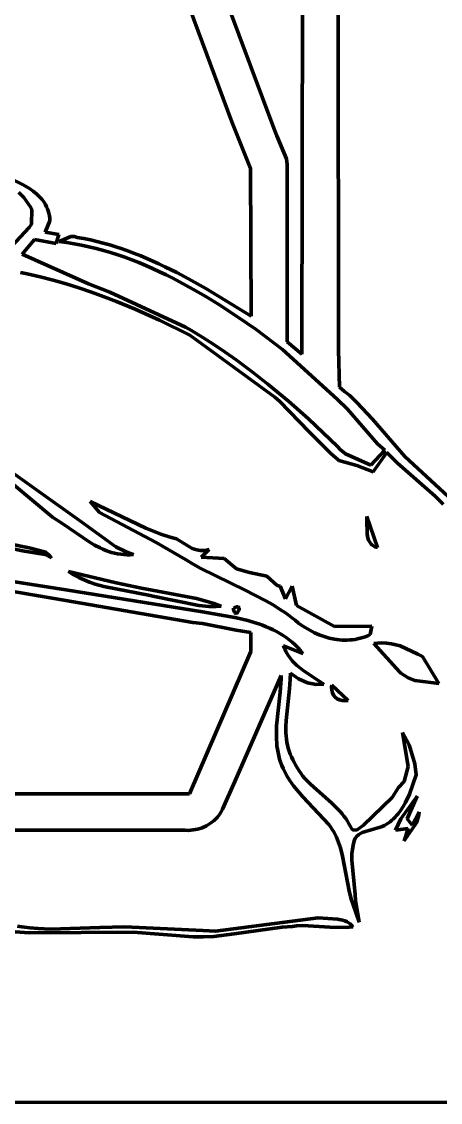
# Model space of a CAD drawing. Header units: millimetres. Extents: x 0 to 10.2, y 0 to 7.
# Drawn here: x 6.222 to 7.575, y 0 to 3.489 of the extents above; entities that cross this region are included whole.
import ezdxf

# ---------------------------------------------------------------- set-up
doc = ezdxf.new("R2010")
doc.units = ezdxf.units.MM
doc.layers.add('color#030303ff', color=7, linetype='CONTINUOUS', lineweight=100)
doc.layers.add('color#ffffffff', color=7, linetype='CONTINUOUS', lineweight=100)

msp = doc.modelspace()

# ---------------------------------------------------------------- linework, layer by layer
at = {"layer": 'color#030303ff'}
for p, q in [((7.1273, 2.4156), (7.1298, 3.589)), ((6.9014, 3.1658), (6.7654, 3.5331)), ((6.8844, 3.5537), (7.0404, 3.1368)), ((7.2456, 3.5336), (7.246, 2.4297)), ((6.9618, 3.0151), (6.9014, 3.1658)), ((7.0404, 3.1368), (7.0472, 3.1203)), ((7.0472, 3.1203), (7.0777, 3.0456)), ((7.0777, 3.0456), (7.0803, 3.028)), ((6.9636, 2.5376), (6.9618, 3.0151)), ((7.0802, 3.0142), (7.0799, 2.4552)), ((7.0803, 3.028), (7.0802, 3.0142)), ((6.1657, 2.9917), (6.2275, 2.9619)), ((6.2294, 2.9206), (6.2135, 2.9377)), ((6.2275, 2.9619), (6.2475, 2.95)), ((6.2475, 2.95), (6.26, 2.9412)), ((6.26, 2.9412), (6.2718, 2.9318)), ((6.2718, 2.9318), (6.2772, 2.9267)), ((6.2496, 2.8924), (6.2294, 2.9206)), ((6.2772, 2.9267), (6.2824, 2.9214)), ((6.2824, 2.9214), (6.2873, 2.916)), ((6.2873, 2.916), (6.2919, 2.9102)), ((6.2919, 2.9102), (6.2961, 2.9042)), ((6.2961, 2.9042), (6.2999, 2.898)), ((6.2999, 2.898), (6.3033, 2.8914)), ((6.2554, 2.8828), (6.2496, 2.8924)), ((6.2541, 2.8345), (6.2554, 2.8828)), ((6.3033, 2.8914), (6.3063, 2.8846)), ((6.3063, 2.8846), (6.3088, 2.8775)), ((6.3088, 2.8775), (6.3108, 2.8701)), ((6.3108, 2.8701), (6.3124, 2.8624)), ((6.3124, 2.8624), (6.3134, 2.8543)), ((6.2466, 2.824), (6.2541, 2.8345)), ((6.3138, 2.8459), (6.2986, 2.8088)), ((6.3134, 2.8543), (6.3138, 2.8459)), ((6.085, 2.6518), (6.2466, 2.824)), ((6.2986, 2.8088), (6.343, 2.8013)), ((6.343, 2.8013), (6.3345, 2.7728)), ((6.344, 2.7789), (6.3813, 2.7952)), ((6.3813, 2.7952), (6.3938, 2.7953)), ((6.3938, 2.7953), (6.4025, 2.7923)), ((6.4025, 2.7923), (6.4237, 2.7885)), ((6.2638, 2.7855), (6.2246, 2.7379)), ((6.3345, 2.7728), (6.2638, 2.7855)), ((6.3683, 2.7757), (6.344, 2.7789)), ((6.3924, 2.7718), (6.3683, 2.7757)), ((6.4163, 2.7673), (6.3924, 2.7718)), ((6.44, 2.7622), (6.4163, 2.7673)), ((6.4237, 2.7885), (6.4448, 2.7841)), ((6.4636, 2.7564), (6.44, 2.7622)), ((6.4448, 2.7841), (6.4657, 2.7792)), ((6.4869, 2.7501), (6.4636, 2.7564)), ((6.4657, 2.7792), (6.4864, 2.7739)), ((6.4864, 2.7739), (6.507, 2.768)), ((6.507, 2.768), (6.5274, 2.7617)), ((6.5274, 2.7617), (6.5476, 2.755)), ((6.2246, 2.7379), (6.4381, 2.6419)), ((6.5101, 2.7433), (6.4869, 2.7501)), ((6.5332, 2.7359), (6.5101, 2.7433)), ((6.556, 2.728), (6.5332, 2.7359)), ((6.5476, 2.755), (6.5677, 2.7479)), ((6.5787, 2.7196), (6.556, 2.728)), ((6.5677, 2.7479), (6.5877, 2.7404)), ((6.5877, 2.7404), (6.6075, 2.7325)), ((6.6075, 2.7325), (6.6272, 2.7243)), ((6.6272, 2.7243), (6.6467, 2.7157)), ((6.6012, 2.7108), (6.5787, 2.7196)), ((6.6235, 2.7015), (6.6012, 2.7108)), ((6.6457, 2.6918), (6.6235, 2.7015)), ((6.6678, 2.6816), (6.6457, 2.6918)), ((6.6467, 2.7157), (6.6661, 2.7068)), ((6.6661, 2.7068), (6.6854, 2.6977)), ((6.6854, 2.6977), (6.7237, 2.6785)), ((6.2405, 2.6744), (6.2193, 2.6787)), ((6.2827, 2.6648), (6.2405, 2.6744)), ((6.3246, 2.654), (6.2827, 2.6648)), ((6.3662, 2.6422), (6.3246, 2.654)), ((6.6896, 2.6711), (6.6678, 2.6816)), ((6.7113, 2.6602), (6.6896, 2.6711)), ((6.7329, 2.649), (6.7113, 2.6602)), ((6.7237, 2.6785), (6.7615, 2.6584)), ((6.7615, 2.6584), (6.8175, 2.6268)), ((6.4074, 2.6293), (6.3662, 2.6422)), ((6.4484, 2.6155), (6.4074, 2.6293)), ((6.4381, 2.6419), (6.5076, 2.615)), ((6.7543, 2.6375), (6.7329, 2.649)), ((6.7755, 2.6256), (6.7543, 2.6375)), ((6.8176, 2.6011), (6.7755, 2.6256)), ((6.8175, 2.6268), (6.9636, 2.5376)), ((6.4891, 2.6008), (6.4484, 2.6155)), ((6.5295, 2.5852), (6.4891, 2.6008)), ((6.5076, 2.615), (6.7521, 2.5028)), ((6.5895, 2.5604), (6.5295, 2.5852)), ((6.8591, 2.5757), (6.8176, 2.6011)), ((6.6684, 2.5249), (6.5895, 2.5604)), ((6.9203, 2.5361), (6.8591, 2.5757)), ((6.7655, 2.4772), (6.6684, 2.5249)), ((6.9803, 2.4954), (6.9203, 2.5361)), ((6.7521, 2.5028), (6.7708, 2.4919)), ((7.0406, 2.276), (6.7655, 2.4772)), ((6.7708, 2.4919), (6.8077, 2.4694)), ((7.0655, 2.4302), (6.9803, 2.4954)), ((6.8077, 2.4694), (6.844, 2.4461)), ((6.844, 2.4461), (6.8799, 2.422)), ((7.0799, 2.4552), (7.1273, 2.4156)), ((6.8799, 2.422), (6.9152, 2.3972)), ((7.2423, 2.2702), (7.0655, 2.4302)), ((7.246, 2.4297), (7.2491, 2.3083)), ((6.9152, 2.3972), (6.9672, 2.3587)), ((6.9672, 2.3587), (7.0182, 2.3188)), ((7.0182, 2.3188), (7.0845, 2.2635)), ((7.2491, 2.3083), (7.2661, 2.2953)), ((7.0555, 2.2631), (7.0406, 2.276)), ((7.2754, 2.2373), (7.2423, 2.2702)), ((7.2661, 2.2953), (7.2823, 2.2816)), ((7.2823, 2.2816), (7.3055, 2.2598)), ((7.1519, 2.1642), (7.0555, 2.2631)), ((7.0845, 2.2635), (7.1491, 2.2062)), ((7.3726, 2.1264), (7.2754, 2.2373)), ((7.3055, 2.2598), (7.3558, 2.2052)), ((7.1491, 2.2062), (7.243, 2.1169)), ((7.3558, 2.2052), (7.461, 2.0852)), ((7.2216, 2.0944), (7.1519, 2.1642)), ((6.3221, 1.8896), (6.0567, 2.1097)), ((7.2443, 2.0753), (7.2216, 2.0944)), ((7.243, 2.1169), (7.2518, 2.1073)), ((7.2518, 2.1073), (7.2684, 2.0937)), ((7.2684, 2.0937), (7.3508, 2.0565)), ((7.3508, 2.0565), (7.3959, 2.1056)), ((7.4022, 2.0982), (7.3584, 2.0353)), ((7.3959, 2.1056), (7.3726, 2.1264)), ((7.4107, 2.0892), (7.4022, 2.0982)), ((6.1174, 2.0856), (6.4171, 1.8728)), ((7.2478, 2.0723), (7.2443, 2.0753)), ((7.3059, 2.0561), (7.2478, 2.0723)), ((7.4369, 2.0632), (7.4107, 2.0892)), ((7.558, 1.9572), (7.4369, 2.0632)), ((7.461, 2.0852), (7.6285, 1.9304)), ((7.3584, 2.0353), (7.3059, 2.0561)), ((7.5846, 1.9316), (7.558, 1.9572)), ((6.4442, 1.9398), (6.6242, 1.8538)), ((6.4744, 1.9044), (6.4442, 1.9398)), ((6.3557, 1.8676), (6.3221, 1.8896)), ((6.6576, 1.8079), (6.4744, 1.9044)), ((7.3377, 1.8801), (7.3381, 1.8911)), ((7.3381, 1.8911), (7.3719, 1.7907)), ((6.4404, 1.8092), (6.3557, 1.8676)), ((6.4171, 1.8728), (6.5274, 1.7929)), ((6.6242, 1.8538), (6.6727, 1.8343)), ((7.3384, 1.8342), (7.3377, 1.8801)), ((6.6727, 1.8343), (6.7026, 1.8245)), ((6.7026, 1.8245), (6.723, 1.819)), ((6.723, 1.819), (6.7737, 1.7879)), ((7.3409, 1.8222), (7.3384, 1.8342)), ((7.3435, 1.8149), (7.3409, 1.8222)), ((7.347, 1.8082), (7.3435, 1.8149)), ((6.2251, 1.7801), (6.0868, 1.8105)), ((6.1779, 1.8039), (6.2473, 1.7902)), ((6.2984, 1.7685), (6.2251, 1.7801)), ((6.2473, 1.7902), (6.3008, 1.7759)), ((6.4579, 1.7989), (6.4404, 1.8092)), ((6.4759, 1.7897), (6.4579, 1.7989)), ((6.485, 1.7856), (6.4759, 1.7897)), ((6.4943, 1.7818), (6.485, 1.7856)), ((6.5036, 1.7784), (6.4943, 1.7818)), ((6.5274, 1.7929), (6.558, 1.7781)), ((6.7515, 1.7526), (6.6576, 1.8079)), ((6.7737, 1.7879), (6.7884, 1.7833)), ((6.7884, 1.7833), (6.7998, 1.7815)), ((6.7998, 1.7815), (6.8118, 1.7815)), ((6.8284, 1.7844), (6.8029, 1.7604)), ((6.8118, 1.7815), (6.82, 1.7825)), ((6.82, 1.7825), (6.8284, 1.7844)), ((7.3491, 1.8051), (7.347, 1.8082)), ((7.3514, 1.8023), (7.3491, 1.8051)), ((7.3541, 1.7997), (7.3514, 1.8023)), ((7.357, 1.7973), (7.3541, 1.7997)), ((7.3602, 1.7952), (7.357, 1.7973)), ((7.3638, 1.7934), (7.3602, 1.7952)), ((7.3677, 1.7919), (7.3638, 1.7934)), ((7.3719, 1.7907), (7.3677, 1.7919)), ((6.3186, 1.758), (6.2984, 1.7685)), ((6.3008, 1.7759), (6.3115, 1.7673)), ((6.3115, 1.7673), (6.3186, 1.758)), ((6.5131, 1.7754), (6.5036, 1.7784)), ((6.5228, 1.7729), (6.5131, 1.7754)), ((6.5325, 1.7708), (6.5228, 1.7729)), ((6.5425, 1.7693), (6.5325, 1.7708)), ((6.5526, 1.7683), (6.5425, 1.7693)), ((6.5629, 1.7678), (6.5526, 1.7683)), ((6.558, 1.7781), (6.5774, 1.7709)), ((6.5733, 1.768), (6.5629, 1.7678)), ((6.584, 1.7688), (6.5733, 1.768)), ((6.5774, 1.7709), (6.584, 1.7688)), ((6.7763, 1.7377), (6.7515, 1.7526)), ((6.8029, 1.7604), (6.877, 1.756)), ((6.877, 1.756), (6.9172, 1.7228)), ((6.3739, 1.7137), (6.528, 1.6776)), ((6.382, 1.7084), (6.3739, 1.7137)), ((6.8017, 1.7236), (6.7763, 1.7377)), ((6.9452, 1.6534), (6.8017, 1.7236)), ((6.9172, 1.7228), (6.959, 1.7104)), ((6.959, 1.7104), (7.0148, 1.6988)), ((6.1004, 1.6965), (6.3656, 1.6542)), ((6.3903, 1.7034), (6.382, 1.7084)), ((6.3986, 1.6987), (6.3903, 1.7034)), ((6.4071, 1.6944), (6.3986, 1.6987)), ((6.4244, 1.6864), (6.4071, 1.6944)), ((6.4421, 1.6794), (6.4244, 1.6864)), ((6.4601, 1.6734), (6.4421, 1.6794)), ((6.528, 1.6776), (6.6101, 1.6599)), ((7.0148, 1.6988), (7.0476, 1.6686)), ((6.3592, 1.6207), (6.0968, 1.6661)), ((6.3656, 1.6542), (6.8065, 1.5832)), ((6.4876, 1.6656), (6.4601, 1.6734)), ((6.6381, 1.6359), (6.4876, 1.6656)), ((6.6101, 1.6599), (6.7872, 1.6265)), ((7.0096, 1.6202), (6.9452, 1.6534)), ((7.0476, 1.6686), (7.0575, 1.6667)), ((7.0575, 1.6667), (7.0748, 1.6259)), ((7.0748, 1.6259), (7.0968, 1.6666)), ((7.0968, 1.6666), (7.1105, 1.6042)), ((6.7761, 1.5493), (6.3592, 1.6207)), ((6.6459, 1.6345), (6.6381, 1.6359)), ((6.7955, 1.604), (6.6459, 1.6345)), ((6.7872, 1.6265), (6.8219, 1.6172)), ((6.8219, 1.6172), (6.8448, 1.61)), ((6.8448, 1.61), (6.8675, 1.6019)), ((7.0347, 1.6058), (7.0096, 1.6202)), ((7.0592, 1.5905), (7.0347, 1.6058)), ((6.8273, 1.6011), (6.7955, 1.604)), ((6.8065, 1.5832), (6.9168, 1.5639)), ((6.8514, 1.6009), (6.8273, 1.6011)), ((6.8675, 1.6019), (6.8514, 1.6009)), ((6.9073, 1.5956), (6.9112, 1.5974)), ((6.9075, 1.5911), (6.9073, 1.5956)), ((6.908, 1.5874), (6.9075, 1.5911)), ((6.9087, 1.5844), (6.908, 1.5874)), ((6.9096, 1.5821), (6.9087, 1.5844)), ((6.9107, 1.5803), (6.9096, 1.5821)), ((6.9119, 1.5792), (6.9107, 1.5803)), ((6.9112, 1.5974), (6.9146, 1.5986)), ((6.9132, 1.5786), (6.9119, 1.5792)), ((6.9145, 1.5784), (6.9132, 1.5786)), ((6.9159, 1.5787), (6.9145, 1.5784)), ((6.9146, 1.5986), (6.9175, 1.5993)), ((6.9174, 1.5793), (6.9159, 1.5787)), ((6.9201, 1.5815), (6.9174, 1.5793)), ((6.9175, 1.5993), (6.9199, 1.5995)), ((6.9199, 1.5995), (6.9219, 1.5993)), ((6.9236, 1.5863), (6.9201, 1.5815)), ((6.9219, 1.5993), (6.9234, 1.5987)), ((6.9234, 1.5987), (6.9245, 1.5978)), ((6.9256, 1.5918), (6.9236, 1.5863)), ((6.9245, 1.5978), (6.9253, 1.5966)), ((6.9253, 1.5966), (6.9257, 1.5951)), ((6.9257, 1.5951), (6.9256, 1.5918)), ((7.0713, 1.5825), (7.0592, 1.5905)), ((7.0831, 1.5741), (7.0713, 1.5825)), ((7.0948, 1.5655), (7.0831, 1.5741)), ((7.1105, 1.6042), (7.2331, 1.5361)), ((6.8072, 1.5458), (6.7761, 1.5493)), ((6.9155, 1.5243), (6.8072, 1.5458)), ((6.9168, 1.5639), (6.9535, 1.5551)), ((6.9535, 1.5551), (6.9775, 1.5482)), ((6.9775, 1.5482), (6.9893, 1.5443)), ((6.9893, 1.5443), (7.001, 1.5401)), ((7.001, 1.5401), (7.0125, 1.5355)), ((7.0125, 1.5355), (7.0238, 1.5307)), ((7.1062, 1.5565), (7.0948, 1.5655)), ((7.1175, 1.5471), (7.1062, 1.5565)), ((7.1244, 1.5421), (7.1175, 1.5471)), ((7.1386, 1.5327), (7.1244, 1.5421)), ((7.2331, 1.5361), (7.3536, 1.5375)), ((7.3536, 1.5375), (7.3489, 1.51)), ((6.9628, 1.5171), (6.9155, 1.5243)), ((6.9628, 1.4551), (6.9628, 1.5171)), ((7.0238, 1.5307), (7.035, 1.5255)), ((7.035, 1.5255), (7.0459, 1.5199)), ((7.0459, 1.5199), (7.0566, 1.5139)), ((7.0566, 1.5139), (7.067, 1.5074)), ((7.067, 1.5074), (7.0772, 1.5006)), ((7.0772, 1.5006), (7.087, 1.4932)), ((7.1533, 1.524), (7.1386, 1.5327)), ((7.1685, 1.5163), (7.1533, 1.524)), ((7.1842, 1.5095), (7.1685, 1.5163)), ((7.2001, 1.5037), (7.1842, 1.5095)), ((7.2164, 1.499), (7.2001, 1.5037)), ((7.3245, 1.5004), (7.3162, 1.4981)), ((7.3327, 1.5032), (7.3245, 1.5004)), ((7.3408, 1.5064), (7.3327, 1.5032)), ((7.3489, 1.51), (7.3408, 1.5064)), ((7.1314, 1.4487), (7.0687, 1.4738)), ((7.0687, 1.4738), (7.071, 1.4675)), ((7.071, 1.4675), (7.0735, 1.4614)), ((7.087, 1.4932), (7.0966, 1.4854)), ((7.0966, 1.4854), (7.1058, 1.477)), ((7.1058, 1.477), (7.1147, 1.4682)), ((7.1147, 1.4682), (7.1233, 1.4587)), ((7.2328, 1.4955), (7.2164, 1.499)), ((7.2411, 1.4942), (7.2328, 1.4955)), ((7.2494, 1.4932), (7.2411, 1.4942)), ((7.2578, 1.4925), (7.2494, 1.4932)), ((7.2661, 1.4922), (7.2578, 1.4925)), ((7.2745, 1.4923), (7.2661, 1.4922)), ((7.2829, 1.4927), (7.2745, 1.4923)), ((7.2912, 1.4935), (7.2829, 1.4927)), ((7.2996, 1.4946), (7.2912, 1.4935)), ((7.3079, 1.4962), (7.2996, 1.4946)), ((7.3162, 1.4981), (7.3079, 1.4962)), ((7.3606, 1.481), (7.3722, 1.4826)), ((7.4445, 1.389), (7.3606, 1.481)), ((7.3722, 1.4826), (7.3837, 1.4833)), ((7.3837, 1.4833), (7.4008, 1.4828)), ((7.4008, 1.4828), (7.4176, 1.4805)), ((7.4176, 1.4805), (7.4451, 1.4733)), ((7.4451, 1.4733), (7.5027, 1.4474)), ((6.7646, 0.9962), (6.9628, 1.4551)), ((7.0735, 1.4614), (7.0763, 1.4556)), ((7.0763, 1.4556), (7.0825, 1.4445)), ((7.0825, 1.4445), (7.0896, 1.4342)), ((7.0896, 1.4342), (7.0975, 1.4246)), ((7.1233, 1.4587), (7.1314, 1.4487)), ((7.5027, 1.4474), (7.5176, 1.439)), ((7.5176, 1.439), (7.5704, 1.3517)), ((7.0975, 1.4246), (7.1106, 1.4114)), ((7.1106, 1.4114), (7.1348, 1.3917)), ((7.0611, 1.3783), (6.9114, 1.0358)), ((7.0574, 1.3244), (7.0608, 1.3676)), ((7.0608, 1.3676), (7.0611, 1.3783)), ((7.0906, 1.3656), (7.0883, 1.3353)), ((7.0909, 1.3856), (7.0906, 1.3656)), ((7.1174, 1.367), (7.0909, 1.3856)), ((7.1466, 1.3545), (7.1174, 1.367)), ((7.1348, 1.3917), (7.1984, 1.35)), ((7.4481, 1.3858), (7.4445, 1.389)), ((7.4593, 1.3775), (7.4481, 1.3858)), ((7.4712, 1.3707), (7.4593, 1.3775)), ((7.4925, 1.3624), (7.4712, 1.3707)), ((7.5704, 1.3517), (7.4925, 1.3624)), ((7.0883, 1.3353), (7.0769, 1.2332)), ((7.1739, 1.3495), (7.1466, 1.3545)), ((7.1984, 1.35), (7.1739, 1.3495)), ((7.2237, 1.3403), (7.2242, 1.347)), ((7.2244, 1.3308), (7.2237, 1.3403)), ((7.2242, 1.347), (7.277, 1.2976)), ((7.2267, 1.3222), (7.2244, 1.3308)), ((7.0462, 1.2151), (7.0574, 1.3244)), ((7.2305, 1.3146), (7.2267, 1.3222)), ((7.2356, 1.3081), (7.2305, 1.3146)), ((7.2419, 1.303), (7.2356, 1.3081)), ((7.2494, 1.2992), (7.2419, 1.303)), ((7.2578, 1.297), (7.2494, 1.2992)), ((7.267, 1.2964), (7.2578, 1.297)), ((7.277, 1.2976), (7.267, 1.2964)), ((7.0769, 1.2332), (7.076, 1.2129)), ((7.0454, 1.1934), (7.0462, 1.2151)), ((7.0458, 1.1718), (7.0454, 1.1934)), ((7.076, 1.2129), (7.076, 1.2029)), ((7.076, 1.2029), (7.0763, 1.1928)), ((7.0763, 1.1928), (7.077, 1.1829)), ((7.4713, 1.0844), (7.4525, 1.194)), ((7.4525, 1.194), (7.4742, 1.1546)), ((7.0465, 1.1611), (7.0458, 1.1718)), ((7.0475, 1.1504), (7.0465, 1.1611)), ((7.077, 1.1829), (7.078, 1.173)), ((7.078, 1.173), (7.0795, 1.1631)), ((7.0795, 1.1631), (7.0814, 1.1534)), ((7.0814, 1.1534), (7.0838, 1.1437)), ((7.4742, 1.1546), (7.4928, 1.0925)), ((7.0489, 1.1398), (7.0475, 1.1504)), ((7.0508, 1.1292), (7.0489, 1.1398)), ((7.0531, 1.1188), (7.0508, 1.1292)), ((7.0559, 1.1083), (7.0531, 1.1188)), ((7.0838, 1.1437), (7.0867, 1.1341)), ((7.0867, 1.1341), (7.0903, 1.1245)), ((7.0903, 1.1245), (7.0944, 1.1151)), ((7.0592, 1.098), (7.0559, 1.1083)), ((7.0631, 1.0878), (7.0592, 1.098)), ((7.0675, 1.0776), (7.0631, 1.0878)), ((7.0944, 1.1151), (7.0991, 1.1058)), ((7.0991, 1.1058), (7.1045, 1.0966)), ((7.1045, 1.0966), (7.1089, 1.0875)), ((7.1089, 1.0875), (7.1136, 1.0788)), ((7.4589, 1.0361), (7.4713, 1.0844)), ((7.4928, 1.0925), (7.4971, 1.0577)), ((7.0726, 1.0675), (7.0675, 1.0776)), ((7.0797, 1.0537), (7.0726, 1.0675)), ((7.0876, 1.0404), (7.0797, 1.0537)), ((7.1136, 1.0788), (7.1188, 1.0704)), ((7.1188, 1.0704), (7.1243, 1.0623)), ((7.1243, 1.0623), (7.1302, 1.0545)), ((7.1302, 1.0545), (7.1364, 1.047)), ((7.1364, 1.047), (7.1429, 1.0397)), ((7.4971, 1.0577), (7.4753, 0.9954)), ((6.9114, 1.0358), (6.8716, 0.9468)), ((7.1007, 1.0216), (7.0876, 1.0404)), ((7.1306, 0.9865), (7.1007, 1.0216)), ((7.1429, 1.0397), (7.1566, 1.0257)), ((7.1566, 1.0257), (7.2233, 0.9668)), ((7.4192, 0.9843), (7.4402, 1.0169)), ((7.4402, 1.0169), (7.4589, 1.0361)), ((5.3718, 0.9959), (6.7646, 0.9962)), ((7.2152, 0.8968), (7.1306, 0.9865)), ((7.3265, 0.8953), (7.4192, 0.9843)), ((7.4476, 0.9154), (7.5004, 0.9883)), ((7.4753, 0.9954), (7.4627, 0.9683)), ((7.5004, 0.9883), (7.4676, 0.9154)), ((6.8716, 0.9468), (6.8668, 0.9376)), ((7.2233, 0.9668), (7.2376, 0.9533)), ((7.2376, 0.9533), (7.2512, 0.9391)), ((7.4475, 0.943), (7.4388, 0.9313)), ((7.4555, 0.9554), (7.4475, 0.943)), ((7.4627, 0.9683), (7.4555, 0.9554)), ((6.8445, 0.9103), (6.8327, 0.9009)), ((6.855, 0.9211), (6.8445, 0.9103)), ((6.8613, 0.929), (6.855, 0.9211)), ((6.8668, 0.9376), (6.8613, 0.929)), ((7.2512, 0.9391), (7.2576, 0.9318)), ((7.2576, 0.9318), (7.2638, 0.9242)), ((7.2638, 0.9242), (7.2696, 0.9163)), ((7.2696, 0.9163), (7.275, 0.9081)), ((7.275, 0.9081), (7.2801, 0.8996)), ((7.4186, 0.9106), (7.413, 0.9061)), ((7.424, 0.9154), (7.4186, 0.9106)), ((7.4292, 0.9205), (7.424, 0.9154)), ((7.4341, 0.9258), (7.4292, 0.9205)), ((7.4303, 0.8788), (7.4476, 0.9154)), ((7.4388, 0.9313), (7.4341, 0.9258)), ((7.4676, 0.9154), (7.4846, 0.8952)), ((7.4846, 0.8952), (7.5068, 0.9377)), ((7.505, 0.9229), (7.498, 0.9023)), ((7.5068, 0.9377), (7.505, 0.9229)), ((6.7512, 0.8783), (5.3893, 0.8783)), ((6.7614, 0.8781), (6.7512, 0.8783)), ((6.7766, 0.8793), (6.7614, 0.8781)), ((6.7916, 0.8822), (6.7766, 0.8793)), ((6.806, 0.8868), (6.7916, 0.8822)), ((6.8198, 0.8931), (6.806, 0.8868)), ((6.8327, 0.9009), (6.8198, 0.8931)), ((7.2209, 0.889), (7.2152, 0.8968)), ((7.2261, 0.8811), (7.2209, 0.889)), ((7.2309, 0.8729), (7.2261, 0.8811)), ((7.2353, 0.8647), (7.2309, 0.8729)), ((7.2801, 0.8996), (7.2847, 0.8908)), ((7.2847, 0.8908), (7.2889, 0.8816)), ((7.2889, 0.8816), (7.2946, 0.8787)), ((7.2946, 0.8787), (7.306, 0.8795)), ((7.306, 0.8795), (7.3265, 0.8953)), ((7.3808, 0.8881), (7.3225, 0.8708)), ((7.3878, 0.891), (7.3808, 0.8881)), ((7.3945, 0.8943), (7.3878, 0.891)), ((7.4009, 0.8979), (7.3945, 0.8943)), ((7.4071, 0.9018), (7.4009, 0.8979)), ((7.413, 0.9061), (7.4071, 0.9018)), ((7.4714, 0.8841), (7.4303, 0.8788)), ((7.498, 0.9023), (7.4587, 0.8447)), ((7.4587, 0.8447), (7.4714, 0.8841)), ((7.2393, 0.8563), (7.2353, 0.8647)), ((7.243, 0.8477), (7.2393, 0.8563)), ((7.2464, 0.8391), (7.243, 0.8477)), ((7.2522, 0.8214), (7.2464, 0.8391)), ((7.2969, 0.8438), (7.2934, 0.8303)), ((7.2992, 0.8506), (7.2969, 0.8438)), ((7.3009, 0.8534), (7.2992, 0.8506)), ((7.3049, 0.8584), (7.3009, 0.8534)), ((7.3118, 0.8646), (7.3049, 0.8584)), ((7.3225, 0.8708), (7.3118, 0.8646)), ((7.2592, 0.7943), (7.2522, 0.8214)), ((7.2897, 0.803), (7.2893, 0.7823)), ((7.2911, 0.8166), (7.2897, 0.803)), ((7.2934, 0.8303), (7.2911, 0.8166)), ((7.2802, 0.6831), (7.2592, 0.7943)), ((7.2893, 0.7823), (7.3003, 0.6716)), ((7.2873, 0.6559), (7.2802, 0.6831)), ((7.3003, 0.6716), (7.3012, 0.6508)), ((7.2932, 0.6381), (7.2873, 0.6559)), ((7.3128, 0.5823), (7.2932, 0.6381)), ((7.3012, 0.6508), (7.3128, 0.5823)), ((6.8484, 0.5531), (7.1803, 0.5956)), ((7.1803, 0.5956), (7.2429, 0.5917)), ((6.2095, 0.5686), (6.2227, 0.5664)), ((6.2227, 0.5664), (6.2491, 0.5631)), ((6.2491, 0.5631), (6.2756, 0.5609)), ((6.2756, 0.5609), (6.3154, 0.5593)), ((6.3154, 0.5593), (6.4756, 0.5646)), ((6.4756, 0.5646), (6.5555, 0.5669)), ((6.5555, 0.5669), (6.808, 0.555)), ((7.0642, 0.5657), (6.9097, 0.5437)), ((7.0976, 0.5676), (7.0642, 0.5657)), ((7.111, 0.5696), (7.0976, 0.5676)), ((7.1312, 0.571), (7.111, 0.5696)), ((7.2186, 0.5658), (7.1312, 0.571)), ((7.2724, 0.5644), (7.2186, 0.5658)), ((7.2429, 0.5917), (7.259, 0.5887)), ((7.259, 0.5887), (7.2667, 0.5862)), ((7.2667, 0.5862), (7.2739, 0.5829)), ((7.2926, 0.5664), (7.2724, 0.5644)), ((7.2739, 0.5829), (7.2807, 0.5785)), ((7.2807, 0.5785), (7.2839, 0.576)), ((7.2839, 0.576), (7.287, 0.5731)), ((7.287, 0.5731), (7.2899, 0.5699)), ((7.2899, 0.5699), (7.2926, 0.5664)), ((6.2473, 0.5472), (6.1864, 0.5511)), ((6.5831, 0.5491), (6.2473, 0.5472)), ((6.7765, 0.5347), (6.5831, 0.5491)), ((6.7877, 0.5342), (6.7765, 0.5347)), ((6.8101, 0.5342), (6.7877, 0.5342)), ((6.808, 0.555), (6.8484, 0.5531)), ((6.8434, 0.5359), (6.8101, 0.5342)), ((6.9097, 0.5437), (6.8434, 0.5359))]:
    msp.add_line(p, q, dxfattribs=at)
at = {"layer": 'color#ffffffff'}
for p, q in [((7.1298, 3.589), (7.1273, 2.4156)), ((6.7654, 3.5331), (6.9014, 3.1658)), ((7.0404, 3.1368), (6.8844, 3.5537)), ((7.246, 2.4297), (7.2456, 3.5336)), ((6.9014, 3.1658), (6.9618, 3.0151)), ((7.0472, 3.1203), (7.0404, 3.1368)), ((7.0777, 3.0456), (7.0472, 3.1203)), ((7.0803, 3.028), (7.0777, 3.0456)), ((6.9618, 3.0151), (6.9636, 2.5376)), ((7.0799, 2.4552), (7.0802, 3.0142)), ((7.0802, 3.0142), (7.0803, 3.028)), ((6.2275, 2.9619), (6.1657, 2.9917)), ((6.2135, 2.9377), (6.2294, 2.9206)), ((6.2475, 2.95), (6.2275, 2.9619)), ((6.26, 2.9412), (6.2475, 2.95)), ((6.2718, 2.9318), (6.26, 2.9412)), ((6.2772, 2.9267), (6.2718, 2.9318)), ((6.2294, 2.9206), (6.2496, 2.8924)), ((6.2824, 2.9214), (6.2772, 2.9267)), ((6.2873, 2.916), (6.2824, 2.9214)), ((6.2919, 2.9102), (6.2873, 2.916)), ((6.2961, 2.9042), (6.2919, 2.9102)), ((6.2999, 2.898), (6.2961, 2.9042)), ((6.3033, 2.8914), (6.2999, 2.898)), ((6.2496, 2.8924), (6.2554, 2.8828)), ((6.2554, 2.8828), (6.2541, 2.8345)), ((6.3063, 2.8846), (6.3033, 2.8914)), ((6.3088, 2.8775), (6.3063, 2.8846)), ((6.3108, 2.8701), (6.3088, 2.8775)), ((6.3124, 2.8624), (6.3108, 2.8701)), ((6.3134, 2.8543), (6.3124, 2.8624)), ((6.2541, 2.8345), (6.2466, 2.824)), ((6.2986, 2.8088), (6.3138, 2.8459)), ((6.3138, 2.8459), (6.3134, 2.8543)), ((6.2466, 2.824), (6.085, 2.6518)), ((6.343, 2.8013), (6.2986, 2.8088)), ((6.3345, 2.7728), (6.343, 2.8013)), ((6.3813, 2.7952), (6.344, 2.7789)), ((6.3938, 2.7953), (6.3813, 2.7952)), ((6.4025, 2.7923), (6.3938, 2.7953)), ((6.4237, 2.7885), (6.4025, 2.7923)), ((6.2246, 2.7379), (6.2638, 2.7855)), ((6.2638, 2.7855), (6.3345, 2.7728)), ((6.344, 2.7789), (6.3683, 2.7757)), ((6.3683, 2.7757), (6.3924, 2.7718)), ((6.3924, 2.7718), (6.4163, 2.7673)), ((6.4163, 2.7673), (6.44, 2.7622)), ((6.4448, 2.7841), (6.4237, 2.7885)), ((6.44, 2.7622), (6.4636, 2.7564)), ((6.4657, 2.7792), (6.4448, 2.7841)), ((6.4636, 2.7564), (6.4869, 2.7501)), ((6.4864, 2.7739), (6.4657, 2.7792)), ((6.507, 2.768), (6.4864, 2.7739)), ((6.5274, 2.7617), (6.507, 2.768)), ((6.5476, 2.755), (6.5274, 2.7617)), ((6.4381, 2.6419), (6.2246, 2.7379)), ((6.4869, 2.7501), (6.5101, 2.7433)), ((6.5101, 2.7433), (6.5332, 2.7359)), ((6.5332, 2.7359), (6.556, 2.728)), ((6.5677, 2.7479), (6.5476, 2.755)), ((6.556, 2.728), (6.5787, 2.7196)), ((6.5877, 2.7404), (6.5677, 2.7479)), ((6.6075, 2.7325), (6.5877, 2.7404)), ((6.6272, 2.7243), (6.6075, 2.7325)), ((6.6467, 2.7157), (6.6272, 2.7243)), ((6.5787, 2.7196), (6.6012, 2.7108)), ((6.6012, 2.7108), (6.6235, 2.7015)), ((6.6235, 2.7015), (6.6457, 2.6918)), ((6.6457, 2.6918), (6.6678, 2.6816)), ((6.6661, 2.7068), (6.6467, 2.7157)), ((6.6854, 2.6977), (6.6661, 2.7068)), ((6.7237, 2.6785), (6.6854, 2.6977)), ((6.2193, 2.6787), (6.2405, 2.6744)), ((6.2405, 2.6744), (6.2827, 2.6648)), ((6.2827, 2.6648), (6.3246, 2.654)), ((6.3246, 2.654), (6.3662, 2.6422)), ((6.6678, 2.6816), (6.6896, 2.6711)), ((6.6896, 2.6711), (6.7113, 2.6602)), ((6.7113, 2.6602), (6.7329, 2.649)), ((6.7615, 2.6584), (6.7237, 2.6785)), ((6.8175, 2.6268), (6.7615, 2.6584)), ((6.3662, 2.6422), (6.4074, 2.6293)), ((6.4074, 2.6293), (6.4484, 2.6155)), ((6.5076, 2.615), (6.4381, 2.6419)), ((6.7329, 2.649), (6.7543, 2.6375)), ((6.7543, 2.6375), (6.7755, 2.6256)), ((6.7755, 2.6256), (6.8176, 2.6011)), ((6.9636, 2.5376), (6.8175, 2.6268)), ((6.4484, 2.6155), (6.4891, 2.6008)), ((6.4891, 2.6008), (6.5295, 2.5852)), ((6.7521, 2.5028), (6.5076, 2.615)), ((6.5295, 2.5852), (6.5895, 2.5604)), ((6.8176, 2.6011), (6.8591, 2.5757)), ((6.5895, 2.5604), (6.6684, 2.5249)), ((6.8591, 2.5757), (6.9203, 2.5361)), ((6.6684, 2.5249), (6.7655, 2.4772)), ((6.9203, 2.5361), (6.9803, 2.4954)), ((6.7708, 2.4919), (6.7521, 2.5028)), ((6.7655, 2.4772), (7.0406, 2.276)), ((6.8077, 2.4694), (6.7708, 2.4919)), ((6.9803, 2.4954), (7.0655, 2.4302)), ((6.844, 2.4461), (6.8077, 2.4694)), ((6.8799, 2.422), (6.844, 2.4461)), ((7.1273, 2.4156), (7.0799, 2.4552)), ((6.9152, 2.3972), (6.8799, 2.422)), ((7.0655, 2.4302), (7.2423, 2.2702)), ((7.2491, 2.3083), (7.246, 2.4297)), ((6.9672, 2.3587), (6.9152, 2.3972)), ((7.0182, 2.3188), (6.9672, 2.3587)), ((7.0845, 2.2635), (7.0182, 2.3188)), ((7.2661, 2.2953), (7.2491, 2.3083)), ((7.0406, 2.276), (7.0555, 2.2631)), ((7.2423, 2.2702), (7.2754, 2.2373)), ((7.2823, 2.2816), (7.2661, 2.2953)), ((7.3055, 2.2598), (7.2823, 2.2816)), ((7.0555, 2.2631), (7.1519, 2.1642)), ((7.1491, 2.2062), (7.0845, 2.2635)), ((7.2754, 2.2373), (7.3726, 2.1264)), ((7.3558, 2.2052), (7.3055, 2.2598)), ((7.243, 2.1169), (7.1491, 2.2062)), ((7.461, 2.0852), (7.3558, 2.2052)), ((7.1519, 2.1642), (7.2216, 2.0944)), ((6.0567, 2.1097), (6.3221, 1.8896)), ((7.2216, 2.0944), (7.2443, 2.0753)), ((7.2518, 2.1073), (7.243, 2.1169)), ((7.2684, 2.0937), (7.2518, 2.1073)), ((7.3508, 2.0565), (7.2684, 2.0937)), ((7.3959, 2.1056), (7.3508, 2.0565)), ((7.3584, 2.0353), (7.4022, 2.0982)), ((7.3726, 2.1264), (7.3959, 2.1056)), ((7.4022, 2.0982), (7.4107, 2.0892)), ((6.4171, 1.8728), (6.1174, 2.0856)), ((7.2443, 2.0753), (7.2478, 2.0723)), ((7.2478, 2.0723), (7.3059, 2.0561)), ((7.4107, 2.0892), (7.4369, 2.0632)), ((7.4369, 2.0632), (7.558, 1.9572)), ((7.6285, 1.9304), (7.461, 2.0852)), ((7.3059, 2.0561), (7.3584, 2.0353)), ((7.558, 1.9572), (7.5846, 1.9316)), ((6.4442, 1.9398), (6.4744, 1.9044)), ((6.6242, 1.8538), (6.4442, 1.9398)), ((6.3221, 1.8896), (6.3557, 1.8676)), ((6.4744, 1.9044), (6.6576, 1.8079)), ((7.3381, 1.8911), (7.3377, 1.8801)), ((7.3719, 1.7907), (7.3381, 1.8911)), ((6.3557, 1.8676), (6.4404, 1.8092)), ((6.5274, 1.7929), (6.4171, 1.8728)), ((6.6727, 1.8343), (6.6242, 1.8538)), ((7.3377, 1.8801), (7.3384, 1.8342)), ((6.7026, 1.8245), (6.6727, 1.8343)), ((6.723, 1.819), (6.7026, 1.8245)), ((6.7737, 1.7879), (6.723, 1.819)), ((7.3384, 1.8342), (7.3409, 1.8222)), ((7.3409, 1.8222), (7.3435, 1.8149)), ((7.3435, 1.8149), (7.347, 1.8082)), ((6.0868, 1.8105), (6.2251, 1.7801)), ((6.2473, 1.7902), (6.1779, 1.8039)), ((6.2251, 1.7801), (6.2984, 1.7685)), ((6.3008, 1.7759), (6.2473, 1.7902)), ((6.4404, 1.8092), (6.4579, 1.7989)), ((6.4579, 1.7989), (6.4759, 1.7897)), ((6.4759, 1.7897), (6.485, 1.7856)), ((6.485, 1.7856), (6.4943, 1.7818)), ((6.4943, 1.7818), (6.5036, 1.7784)), ((6.558, 1.7781), (6.5274, 1.7929)), ((6.6576, 1.8079), (6.7515, 1.7526)), ((6.7884, 1.7833), (6.7737, 1.7879)), ((6.7998, 1.7815), (6.7884, 1.7833)), ((6.8118, 1.7815), (6.7998, 1.7815)), ((6.8029, 1.7604), (6.8284, 1.7844)), ((6.82, 1.7825), (6.8118, 1.7815)), ((6.8284, 1.7844), (6.82, 1.7825)), ((7.347, 1.8082), (7.3491, 1.8051)), ((7.3491, 1.8051), (7.3514, 1.8023)), ((7.3514, 1.8023), (7.3541, 1.7997)), ((7.3541, 1.7997), (7.357, 1.7973)), ((7.357, 1.7973), (7.3602, 1.7952)), ((7.3602, 1.7952), (7.3638, 1.7934)), ((7.3638, 1.7934), (7.3677, 1.7919)), ((7.3677, 1.7919), (7.3719, 1.7907)), ((6.2984, 1.7685), (6.3186, 1.758)), ((6.3115, 1.7673), (6.3008, 1.7759)), ((6.3186, 1.758), (6.3115, 1.7673)), ((6.5036, 1.7784), (6.5131, 1.7754)), ((6.5131, 1.7754), (6.5228, 1.7729)), ((6.5228, 1.7729), (6.5325, 1.7708)), ((6.5325, 1.7708), (6.5425, 1.7693)), ((6.5425, 1.7693), (6.5526, 1.7683)), ((6.5526, 1.7683), (6.5629, 1.7678)), ((6.5774, 1.7709), (6.558, 1.7781)), ((6.5629, 1.7678), (6.5733, 1.768)), ((6.5733, 1.768), (6.584, 1.7688)), ((6.584, 1.7688), (6.5774, 1.7709)), ((6.7515, 1.7526), (6.7763, 1.7377)), ((6.877, 1.756), (6.8029, 1.7604)), ((6.9172, 1.7228), (6.877, 1.756)), ((6.3739, 1.7137), (6.382, 1.7084)), ((6.528, 1.6776), (6.3739, 1.7137)), ((6.7763, 1.7377), (6.8017, 1.7236)), ((6.8017, 1.7236), (6.9452, 1.6534)), ((6.959, 1.7104), (6.9172, 1.7228)), ((7.0148, 1.6988), (6.959, 1.7104)), ((6.3656, 1.6542), (6.1004, 1.6965)), ((6.382, 1.7084), (6.3903, 1.7034)), ((6.3903, 1.7034), (6.3986, 1.6987)), ((6.3986, 1.6987), (6.4071, 1.6944)), ((6.4071, 1.6944), (6.4244, 1.6864)), ((6.4244, 1.6864), (6.4421, 1.6794)), ((6.4421, 1.6794), (6.4601, 1.6734)), ((6.6101, 1.6599), (6.528, 1.6776)), ((7.0476, 1.6686), (7.0148, 1.6988)), ((6.0968, 1.6661), (6.3592, 1.6207)), ((6.8065, 1.5832), (6.3656, 1.6542)), ((6.4601, 1.6734), (6.4876, 1.6656)), ((6.4876, 1.6656), (6.6381, 1.6359)), ((6.7872, 1.6265), (6.6101, 1.6599)), ((6.9452, 1.6534), (7.0096, 1.6202)), ((7.0575, 1.6667), (7.0476, 1.6686)), ((7.0748, 1.6259), (7.0575, 1.6667)), ((7.0968, 1.6666), (7.0748, 1.6259)), ((7.1105, 1.6042), (7.0968, 1.6666)), ((6.3592, 1.6207), (6.7761, 1.5493)), ((6.6381, 1.6359), (6.6459, 1.6345)), ((6.6459, 1.6345), (6.7955, 1.604)), ((6.8219, 1.6172), (6.7872, 1.6265)), ((6.8448, 1.61), (6.8219, 1.6172)), ((6.8675, 1.6019), (6.8448, 1.61)), ((7.0096, 1.6202), (7.0347, 1.6058)), ((7.0347, 1.6058), (7.0592, 1.5905)), ((6.7955, 1.604), (6.8273, 1.6011)), ((6.9168, 1.5639), (6.8065, 1.5832)), ((6.8273, 1.6011), (6.8514, 1.6009)), ((6.8514, 1.6009), (6.8675, 1.6019)), ((6.9112, 1.5974), (6.9073, 1.5956)), ((6.9073, 1.5956), (6.9075, 1.5911)), ((6.9075, 1.5911), (6.908, 1.5874)), ((6.908, 1.5874), (6.9087, 1.5844)), ((6.9087, 1.5844), (6.9096, 1.5821)), ((6.9096, 1.5821), (6.9107, 1.5803)), ((6.9107, 1.5803), (6.9119, 1.5792)), ((6.9146, 1.5986), (6.9112, 1.5974)), ((6.9119, 1.5792), (6.9132, 1.5786)), ((6.9132, 1.5786), (6.9145, 1.5784)), ((6.9145, 1.5784), (6.9159, 1.5787)), ((6.9175, 1.5993), (6.9146, 1.5986)), ((6.9159, 1.5787), (6.9174, 1.5793)), ((6.9174, 1.5793), (6.9201, 1.5815)), ((6.9199, 1.5995), (6.9175, 1.5993)), ((6.9219, 1.5993), (6.9199, 1.5995)), ((6.9201, 1.5815), (6.9236, 1.5863)), ((6.9234, 1.5987), (6.9219, 1.5993)), ((6.9245, 1.5978), (6.9234, 1.5987)), ((6.9236, 1.5863), (6.9256, 1.5918)), ((6.9253, 1.5966), (6.9245, 1.5978)), ((6.9257, 1.5951), (6.9253, 1.5966)), ((6.9256, 1.5918), (6.9257, 1.5951)), ((7.0592, 1.5905), (7.0713, 1.5825)), ((7.0713, 1.5825), (7.0831, 1.5741)), ((7.0831, 1.5741), (7.0948, 1.5655)), ((7.2331, 1.5361), (7.1105, 1.6042)), ((6.7761, 1.5493), (6.8072, 1.5458)), ((6.8072, 1.5458), (6.9155, 1.5243)), ((6.9535, 1.5551), (6.9168, 1.5639)), ((6.9775, 1.5482), (6.9535, 1.5551)), ((6.9893, 1.5443), (6.9775, 1.5482)), ((7.001, 1.5401), (6.9893, 1.5443)), ((7.0125, 1.5355), (7.001, 1.5401)), ((7.0238, 1.5307), (7.0125, 1.5355)), ((7.0948, 1.5655), (7.1062, 1.5565)), ((7.1062, 1.5565), (7.1175, 1.5471)), ((7.1175, 1.5471), (7.1244, 1.5421)), ((7.1244, 1.5421), (7.1386, 1.5327)), ((7.3536, 1.5375), (7.2331, 1.5361)), ((7.3489, 1.51), (7.3536, 1.5375)), ((6.9155, 1.5243), (6.9628, 1.5171)), ((6.9628, 1.5171), (6.9628, 1.4551)), ((7.035, 1.5255), (7.0238, 1.5307)), ((7.0459, 1.5199), (7.035, 1.5255)), ((7.0566, 1.5139), (7.0459, 1.5199)), ((7.067, 1.5074), (7.0566, 1.5139)), ((7.0772, 1.5006), (7.067, 1.5074)), ((7.087, 1.4932), (7.0772, 1.5006)), ((7.1386, 1.5327), (7.1533, 1.524)), ((7.1533, 1.524), (7.1685, 1.5163)), ((7.1685, 1.5163), (7.1842, 1.5095)), ((7.1842, 1.5095), (7.2001, 1.5037)), ((7.2001, 1.5037), (7.2164, 1.499)), ((7.3162, 1.4981), (7.3245, 1.5004)), ((7.3245, 1.5004), (7.3327, 1.5032)), ((7.3327, 1.5032), (7.3408, 1.5064)), ((7.3408, 1.5064), (7.3489, 1.51)), ((7.071, 1.4675), (7.0687, 1.4738)), ((7.0687, 1.4738), (7.1314, 1.4487)), ((7.0735, 1.4614), (7.071, 1.4675)), ((7.0966, 1.4854), (7.087, 1.4932)), ((7.1058, 1.477), (7.0966, 1.4854)), ((7.1147, 1.4682), (7.1058, 1.477)), ((7.1233, 1.4587), (7.1147, 1.4682)), ((7.2164, 1.499), (7.2328, 1.4955)), ((7.2328, 1.4955), (7.2411, 1.4942)), ((7.2411, 1.4942), (7.2494, 1.4932)), ((7.2494, 1.4932), (7.2578, 1.4925)), ((7.2578, 1.4925), (7.2661, 1.4922)), ((7.2661, 1.4922), (7.2745, 1.4923)), ((7.2745, 1.4923), (7.2829, 1.4927)), ((7.2829, 1.4927), (7.2912, 1.4935)), ((7.2912, 1.4935), (7.2996, 1.4946)), ((7.2996, 1.4946), (7.3079, 1.4962)), ((7.3079, 1.4962), (7.3162, 1.4981)), ((7.3722, 1.4826), (7.3606, 1.481)), ((7.3606, 1.481), (7.4445, 1.389)), ((7.3837, 1.4833), (7.3722, 1.4826)), ((7.4008, 1.4828), (7.3837, 1.4833)), ((7.4176, 1.4805), (7.4008, 1.4828)), ((7.4451, 1.4733), (7.4176, 1.4805)), ((7.5027, 1.4474), (7.4451, 1.4733)), ((6.9628, 1.4551), (6.7646, 0.9962)), ((7.0763, 1.4556), (7.0735, 1.4614)), ((7.0825, 1.4445), (7.0763, 1.4556)), ((7.0896, 1.4342), (7.0825, 1.4445)), ((7.0975, 1.4246), (7.0896, 1.4342)), ((7.1314, 1.4487), (7.1233, 1.4587)), ((7.5176, 1.439), (7.5027, 1.4474)), ((7.5704, 1.3517), (7.5176, 1.439)), ((7.1106, 1.4114), (7.0975, 1.4246)), ((7.1348, 1.3917), (7.1106, 1.4114)), ((6.9114, 1.0358), (7.0611, 1.3783)), ((7.0608, 1.3676), (7.0574, 1.3244)), ((7.0611, 1.3783), (7.0608, 1.3676)), ((7.0883, 1.3353), (7.0906, 1.3656)), ((7.0906, 1.3656), (7.0909, 1.3856)), ((7.0909, 1.3856), (7.1174, 1.367)), ((7.1174, 1.367), (7.1466, 1.3545)), ((7.1984, 1.35), (7.1348, 1.3917)), ((7.4445, 1.389), (7.4481, 1.3858)), ((7.4481, 1.3858), (7.4593, 1.3775)), ((7.4593, 1.3775), (7.4712, 1.3707)), ((7.4712, 1.3707), (7.4925, 1.3624)), ((7.4925, 1.3624), (7.5704, 1.3517)), ((7.0769, 1.2332), (7.0883, 1.3353)), ((7.1466, 1.3545), (7.1739, 1.3495)), ((7.1739, 1.3495), (7.1984, 1.35)), ((7.2242, 1.347), (7.2237, 1.3403)), ((7.2237, 1.3403), (7.2244, 1.3308)), ((7.277, 1.2976), (7.2242, 1.347)), ((7.2244, 1.3308), (7.2267, 1.3222)), ((7.0574, 1.3244), (7.0462, 1.2151)), ((7.2267, 1.3222), (7.2305, 1.3146)), ((7.2305, 1.3146), (7.2356, 1.3081)), ((7.2356, 1.3081), (7.2419, 1.303)), ((7.2419, 1.303), (7.2494, 1.2992)), ((7.2494, 1.2992), (7.2578, 1.297)), ((7.2578, 1.297), (7.267, 1.2964)), ((7.267, 1.2964), (7.277, 1.2976)), ((7.076, 1.2129), (7.0769, 1.2332)), ((7.0462, 1.2151), (7.0454, 1.1934)), ((7.0454, 1.1934), (7.0458, 1.1718)), ((7.076, 1.2029), (7.076, 1.2129)), ((7.0763, 1.1928), (7.076, 1.2029)), ((7.077, 1.1829), (7.0763, 1.1928)), ((7.4742, 1.1546), (7.4525, 1.194)), ((7.4525, 1.194), (7.4713, 1.0844)), ((7.0458, 1.1718), (7.0465, 1.1611)), ((7.0465, 1.1611), (7.0475, 1.1504)), ((7.078, 1.173), (7.077, 1.1829)), ((7.0795, 1.1631), (7.078, 1.173)), ((7.0814, 1.1534), (7.0795, 1.1631)), ((7.0838, 1.1437), (7.0814, 1.1534)), ((7.4928, 1.0925), (7.4742, 1.1546)), ((7.0475, 1.1504), (7.0489, 1.1398)), ((7.0489, 1.1398), (7.0508, 1.1292)), ((7.0508, 1.1292), (7.0531, 1.1188)), ((7.0531, 1.1188), (7.0559, 1.1083)), ((7.0867, 1.1341), (7.0838, 1.1437)), ((7.0903, 1.1245), (7.0867, 1.1341)), ((7.0944, 1.1151), (7.0903, 1.1245)), ((7.0559, 1.1083), (7.0592, 1.098)), ((7.0592, 1.098), (7.0631, 1.0878)), ((7.0631, 1.0878), (7.0675, 1.0776)), ((7.0991, 1.1058), (7.0944, 1.1151)), ((7.1045, 1.0966), (7.0991, 1.1058)), ((7.1089, 1.0875), (7.1045, 1.0966)), ((7.1136, 1.0788), (7.1089, 1.0875)), ((7.4713, 1.0844), (7.4589, 1.0361)), ((7.4971, 1.0577), (7.4928, 1.0925)), ((7.0675, 1.0776), (7.0726, 1.0675)), ((7.0726, 1.0675), (7.0797, 1.0537)), ((7.0797, 1.0537), (7.0876, 1.0404)), ((7.1188, 1.0704), (7.1136, 1.0788)), ((7.1243, 1.0623), (7.1188, 1.0704)), ((7.1302, 1.0545), (7.1243, 1.0623)), ((7.1364, 1.047), (7.1302, 1.0545)), ((7.1429, 1.0397), (7.1364, 1.047)), ((7.4753, 0.9954), (7.4971, 1.0577)), ((6.8716, 0.9468), (6.9114, 1.0358)), ((7.0876, 1.0404), (7.1007, 1.0216)), ((7.1007, 1.0216), (7.1306, 0.9865)), ((7.1566, 1.0257), (7.1429, 1.0397)), ((7.2233, 0.9668), (7.1566, 1.0257)), ((7.4402, 1.0169), (7.4192, 0.9843)), ((7.4589, 1.0361), (7.4402, 1.0169)), ((6.7646, 0.9962), (5.3718, 0.9959)), ((7.1306, 0.9865), (7.2152, 0.8968)), ((7.4192, 0.9843), (7.3265, 0.8953)), ((7.5004, 0.9883), (7.4476, 0.9154)), ((7.4627, 0.9683), (7.4753, 0.9954)), ((7.4676, 0.9154), (7.5004, 0.9883)), ((6.8668, 0.9376), (6.8716, 0.9468)), ((7.2376, 0.9533), (7.2233, 0.9668)), ((7.2512, 0.9391), (7.2376, 0.9533)), ((7.4388, 0.9313), (7.4475, 0.943)), ((7.4475, 0.943), (7.4555, 0.9554)), ((7.4555, 0.9554), (7.4627, 0.9683)), ((6.8327, 0.9009), (6.8445, 0.9103)), ((6.8445, 0.9103), (6.855, 0.9211)), ((6.855, 0.9211), (6.8613, 0.929)), ((6.8613, 0.929), (6.8668, 0.9376)), ((7.2576, 0.9318), (7.2512, 0.9391)), ((7.2638, 0.9242), (7.2576, 0.9318)), ((7.2696, 0.9163), (7.2638, 0.9242)), ((7.275, 0.9081), (7.2696, 0.9163)), ((7.2801, 0.8996), (7.275, 0.9081)), ((7.413, 0.9061), (7.4186, 0.9106)), ((7.4186, 0.9106), (7.424, 0.9154)), ((7.424, 0.9154), (7.4292, 0.9205)), ((7.4292, 0.9205), (7.4341, 0.9258)), ((7.4476, 0.9154), (7.4303, 0.8788)), ((7.4341, 0.9258), (7.4388, 0.9313)), ((7.4846, 0.8952), (7.4676, 0.9154)), ((7.5068, 0.9377), (7.4846, 0.8952)), ((7.498, 0.9023), (7.505, 0.9229)), ((7.505, 0.9229), (7.5068, 0.9377)), ((5.3893, 0.8783), (6.7512, 0.8783)), ((6.7512, 0.8783), (6.7614, 0.8781)), ((6.7614, 0.8781), (6.7766, 0.8793)), ((6.7766, 0.8793), (6.7916, 0.8822)), ((6.7916, 0.8822), (6.806, 0.8868)), ((6.806, 0.8868), (6.8198, 0.8931)), ((6.8198, 0.8931), (6.8327, 0.9009)), ((7.2152, 0.8968), (7.2209, 0.889)), ((7.2209, 0.889), (7.2261, 0.8811)), ((7.2261, 0.8811), (7.2309, 0.8729)), ((7.2309, 0.8729), (7.2353, 0.8647)), ((7.2847, 0.8908), (7.2801, 0.8996)), ((7.2889, 0.8816), (7.2847, 0.8908)), ((7.2946, 0.8787), (7.2889, 0.8816)), ((7.306, 0.8795), (7.2946, 0.8787)), ((7.3265, 0.8953), (7.306, 0.8795)), ((7.3225, 0.8708), (7.3808, 0.8881)), ((7.3808, 0.8881), (7.3878, 0.891)), ((7.3878, 0.891), (7.3945, 0.8943)), ((7.3945, 0.8943), (7.4009, 0.8979)), ((7.4009, 0.8979), (7.4071, 0.9018)), ((7.4071, 0.9018), (7.413, 0.9061)), ((7.4303, 0.8788), (7.4714, 0.8841)), ((7.4587, 0.8447), (7.498, 0.9023)), ((7.4714, 0.8841), (7.4587, 0.8447)), ((7.2353, 0.8647), (7.2393, 0.8563)), ((7.2393, 0.8563), (7.243, 0.8477)), ((7.243, 0.8477), (7.2464, 0.8391)), ((7.2464, 0.8391), (7.2522, 0.8214)), ((7.2934, 0.8303), (7.2969, 0.8438)), ((7.2969, 0.8438), (7.2992, 0.8506)), ((7.2992, 0.8506), (7.3009, 0.8534)), ((7.3009, 0.8534), (7.3049, 0.8584)), ((7.3049, 0.8584), (7.3118, 0.8646)), ((7.3118, 0.8646), (7.3225, 0.8708)), ((7.2522, 0.8214), (7.2592, 0.7943)), ((7.2893, 0.7823), (7.2897, 0.803)), ((7.2897, 0.803), (7.2911, 0.8166)), ((7.2911, 0.8166), (7.2934, 0.8303)), ((7.2592, 0.7943), (7.2802, 0.6831)), ((7.3003, 0.6716), (7.2893, 0.7823)), ((7.2802, 0.6831), (7.2873, 0.6559)), ((7.3012, 0.6508), (7.3003, 0.6716)), ((7.2873, 0.6559), (7.2932, 0.6381)), ((7.2932, 0.6381), (7.3128, 0.5823)), ((7.3128, 0.5823), (7.3012, 0.6508)), ((7.1803, 0.5956), (6.8484, 0.5531)), ((7.2429, 0.5917), (7.1803, 0.5956)), ((6.2227, 0.5664), (6.2095, 0.5686)), ((6.2491, 0.5631), (6.2227, 0.5664)), ((6.2756, 0.5609), (6.2491, 0.5631)), ((6.3154, 0.5593), (6.2756, 0.5609)), ((6.4756, 0.5646), (6.3154, 0.5593)), ((6.5555, 0.5669), (6.4756, 0.5646)), ((6.808, 0.555), (6.5555, 0.5669)), ((6.9097, 0.5437), (7.0642, 0.5657)), ((7.0642, 0.5657), (7.0976, 0.5676)), ((7.0976, 0.5676), (7.111, 0.5696)), ((7.111, 0.5696), (7.1312, 0.571)), ((7.1312, 0.571), (7.2186, 0.5658)), ((7.2186, 0.5658), (7.2724, 0.5644)), ((7.259, 0.5887), (7.2429, 0.5917)), ((7.2667, 0.5862), (7.259, 0.5887)), ((7.2739, 0.5829), (7.2667, 0.5862)), ((7.2724, 0.5644), (7.2926, 0.5664)), ((7.2807, 0.5785), (7.2739, 0.5829)), ((7.2839, 0.576), (7.2807, 0.5785)), ((7.287, 0.5731), (7.2839, 0.576)), ((7.2899, 0.5699), (7.287, 0.5731)), ((7.2926, 0.5664), (7.2899, 0.5699)), ((6.1864, 0.5511), (6.2473, 0.5472)), ((6.2473, 0.5472), (6.5831, 0.5491)), ((6.5831, 0.5491), (6.7765, 0.5347)), ((6.7765, 0.5347), (6.7877, 0.5342)), ((6.7877, 0.5342), (6.8101, 0.5342)), ((6.8484, 0.5531), (6.808, 0.555)), ((6.8101, 0.5342), (6.8434, 0.5359)), ((6.8434, 0.5359), (6.9097, 0.5437)), ((10.2222, 0), (0, 0))]:
    msp.add_line(p, q, dxfattribs=at)

doc.saveas('drawing.dxf')
